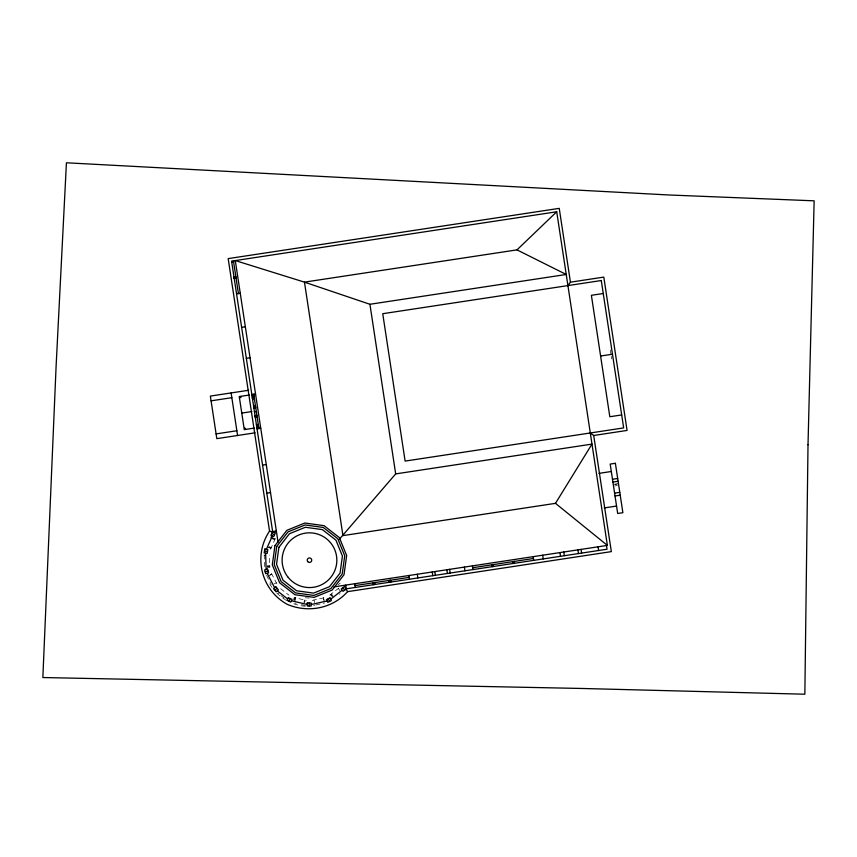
<?xml version="1.0" encoding="UTF-8"?>
<svg xmlns="http://www.w3.org/2000/svg" width="857" height="857" viewBox="0 0 857 857"><rect width="100%" height="100%" fill="white"/><g stroke="black" fill="none" stroke-linecap="round" stroke-linejoin="round"><path stroke-width="0.64" stroke-dasharray="4.29 3.21" d="M293.565 600.082L294.165 597.533L306.281 600.371M294.444 600.286L295.044 597.736M294.572 600.318L295.172 597.768M295.247 600.478L295.836 597.929M303.935 602.514L304.524 599.964M304.61 602.675L305.21 600.125M270.533 549.262L275.397 538.292L271.808 536.696M338.204 584.72L340.218 583.135M338.847 588.031L329.902 595.079L331.52 597.136M339.361 594.297L340.079 593.73M273.994 583.981L276.308 582.771M312.312 600.382L324.46 597.683M313.737 605.438L314.744 605.213M315.869 604.956L324.664 603.007M614.555 484.13L618.443 483.541M614.63 484.633L617.222 484.237M614.833 485.94L617.426 485.544M264.213 555.261L265.713 555.207M264.224 555.529L265.724 555.486M267.17 565.791L269.784 565.706M267.191 566.477L269.805 566.402M267.191 566.616L269.816 566.531M267.223 567.58L269.837 567.505L269.452 555.057M294.947 603.092L296.072 603.36M301.45 604.624L305.435 605.556M272.687 537.939L275.076 538.999M270.212 537.039L275.011 539.171M271.101 538.271L274.701 539.867M268.862 546.552L271.262 547.612M268.584 547.184L270.983 548.244M268.509 547.355L270.908 548.416M280.625 588.705L288.98 595.197M278.032 593.323L278.654 593.805M280.967 595.604L283.121 597.275M283.346 597.458L284.128 598.057M338.269 588.491L339.886 590.548M331.37 593.922L332.998 595.979M330.738 594.415L332.355 596.472M330.631 594.501L332.259 596.558M271.39 573.333L277.143 584.367M266.548 575.368L271.294 584.485M323.517 597.897L324.085 600.457M323.389 597.929L323.957 600.478M313.994 600.007L314.562 602.567M610.313 349.999L611.084 355.077M611.277 356.351L611.662 358.89M264.202 554.779L264.62 568.041M305.306 606.285A45.839 45.839 0 0 1 292.301 603.232M286.474 600.436A45.839 45.839 0 0 1 281.042 596.804M280.014 595.979A45.839 45.839 0 0 1 275.301 591.491M272.033 587.484A45.839 45.839 0 0 1 269.152 582.974M309.248 597.993A37.301 37.301 0 0 1 305.285 597.8M271.808 574.136L269.484 575.347L271.873 574.254"/><path stroke-width="1.29" d="M309.206 605.995L309.227 602.985M239.446 397.359L240.078 396.502L240.935 397.134M567.923 285.595L570.441 282.178L559.235 208.358L228.176 258.61L269.537 531.126C252.772 555.947 261.074 590.141 287.395 604.421C308.156 613.183 332.42 608.588 347.588 591.651L611.341 551.619L593.708 435.495L590.302 432.978M334.016 586.884L607.367 545.395L556.718 211.775L231.583 261.128L272.644 531.576L270.941 535.411L273.683 536.632L275.386 532.797L269.537 531.126M266.377 549.316L272.312 536.021M288.927 601.228L290.223 598.518M278.064 542.31L235.289 260.571L304.46 282.135L342.95 535.614L555.475 503.348L591.983 444.097L395.677 473.9L338.933 539.739M516.996 249.869L566.231 274.476L369.924 304.278L304.46 282.135L516.996 249.869L556.718 211.775M274.797 590.259L277.1 588.331M330.673 599.279L342.147 590.184M606.488 545.523L607.056 549.23L346.314 588.813L343.079 591.362L341.215 589.005L344.46 586.456L347.588 591.651M244.856 427.943L244.524 429.282L245.563 429.121M265.167 571.78L268.08 571.019M311.187 604.506L327.106 600.971M231.69 261.792L233.543 261.514M231.754 262.221L233.607 261.942M233.993 276.972L235.846 276.693M234.09 277.604L235.943 277.325M234.165 278.139L236.029 277.861M234.229 278.504L236.082 278.225M236.553 293.855L240.26 293.287M241.642 327.353L245.348 326.796M570.441 282.178L603.799 277.111L627.067 430.428L593.708 435.495M603.253 293.501L591.384 295.301L609.82 416.738L621.689 414.938M246.334 358.29L250.04 357.723M248.637 390.278L210.361 396.084L216.821 438.645L255.097 432.828M251.84 394.509L255.547 393.952M211.079 400.83L231.84 397.68M249.333 395.023L239.253 396.555L244.277 429.625L254.358 428.093M251.926 395.109L253.779 394.82M252.012 395.698L253.865 395.42M252.237 397.145L254.09 396.866M252.376 398.055L254.229 397.766M252.44 398.494L254.293 398.216M252.504 398.944L254.358 398.655M253.618 406.261L255.472 405.982M253.715 406.914L255.568 406.625M253.811 407.557L255.665 407.268M253.908 408.146L255.761 407.868M600.607 356.019L612.466 354.22M241.76 413.085L251.84 411.553M254.465 411.799L256.318 411.51M255.032 415.57L256.886 415.291M255.129 416.17L256.982 415.891M255.215 416.781L257.068 416.502M255.311 417.423L257.164 417.134M256.425 424.74L258.278 424.451M256.5 425.201L258.353 424.922M256.564 425.672L258.418 425.393M256.757 426.936L258.61 426.647M216.103 433.899L236.853 430.75M256.886 427.75L258.739 427.461M256.961 428.296L258.814 428.018M257.046 428.864L260.753 428.296M262.553 465.105L266.259 464.548M266.816 493.204L270.523 492.636M598.957 473.375L611.309 471.5M612.487 479.256L617.683 478.474M272.644 531.576L276.35 531.008M612.916 482.062L618.101 481.28M614.598 493.129L619.782 492.347M615.037 495.989L620.222 495.207M604.206 507.944L616.558 506.069M355.002 585.599L409.207 577.372M472.689 567.73L533.44 558.507M264.524 550.965L267.47 551.544M291.434 600.768L307.245 604.474M271.798 533.493L274.54 534.714M277.272 590.88L287.716 598.989M555.475 503.348L607.367 545.395M342.832 587.731L344.696 590.087M267.127 573.312L274.626 587.709M328.252 598.764L329.538 601.475M598.036 546.809L598.604 550.515M581.057 549.391L581.624 553.097M577.875 549.873L578.432 553.579M563.799 552.004L564.367 555.711M559.975 552.583L560.532 556.289M542.674 555.218L543.231 558.925M533.161 556.654L533.718 560.36M514.243 561.421L514.521 563.274M513.536 561.528L513.825 563.381M512.925 561.624L513.204 563.477M493.193 564.624L493.471 566.477M492.561 564.72L492.839 566.573M491.875 564.817L492.154 566.67M472.411 565.877L472.968 569.584M464.398 567.098L464.965 570.805M449.614 569.337L450.182 573.044M446.84 569.766L447.397 573.472M434.82 571.587L435.377 575.293M432.249 571.973L432.806 575.679M417.295 574.244L417.852 577.95M369.924 304.278L395.677 473.9M408.928 575.518L409.485 579.225M390.556 580.2L390.846 582.053M389.646 580.339L389.935 582.192M388.907 580.457L389.196 582.31M374.691 582.61L374.98 584.463M373.823 582.739L374.102 584.592M372.849 582.889L373.127 584.742M354.723 583.746L355.291 587.452M345.757 585.106L346.314 588.813M233.436 260.849L238.407 293.576M253.693 394.231L258.9 428.586M231.122 392.935L237.582 435.495M265.616 553.183L266.131 569.498M307.256 602.974L307.235 605.985L311.177 606.006L311.198 603.007L307.256 602.974M808.012 444.783L804.852 694.213L582.053 688.471L42.85 677.533L56.08 366.764L66.428 162.787L668.739 194.968L814.15 200.827L808.012 444.783M274.947 545.652L272.301 564.859L279.618 582.824L294.937 594.726L314.144 597.372L332.109 590.055L344.011 574.736L346.657 555.529L339.34 537.564L324.032 525.662L304.813 523.016L286.849 530.333L274.947 545.652M276.747 546.402L274.24 564.624L281.171 581.646L295.686 592.926L313.908 595.444L330.931 588.502L342.211 573.986L344.728 555.775L337.787 538.742L323.271 527.462L305.06 524.945L288.027 531.886L276.747 546.402M278.9 547.312L276.554 564.324L283.035 580.243L296.597 590.784L313.608 593.119L329.527 586.649L340.068 573.076L342.414 556.064L335.933 540.146L322.361 529.615L305.349 527.269L289.441 533.74L278.9 547.312M264.899 549.026L264.138 552.904L267.095 553.472L267.845 549.605L264.899 549.026M239.789 396.952L240.603 397.552L239.789 396.952M244.556 428.382L245.37 428.982L244.556 428.382M288.359 597.629L287.063 600.339L290.78 602.117L292.076 599.407L288.359 597.629M275.783 586.745L273.479 588.673L276.115 591.833L278.418 589.916L275.783 586.745M330.031 597.918L326.463 599.611L327.76 602.321L331.316 600.639L330.031 597.918M267.577 569.112L264.674 569.873L265.67 573.687L268.573 572.926L267.577 569.112M601.282 280.528L382.736 313.705L405.115 461.087L623.65 427.911L601.282 280.528M615.38 463.305L610.184 464.087L617.683 513.482L622.878 512.7L615.38 463.305M307.684 561.549A2.25 2.25 0 0 0 311.552 561.067A2.25 2.25 0 0 0 309.195 557.961A2.25 2.25 0 0 0 307.684 561.549M287.663 576.729A27.37 27.37 0 0 0 334.701 570.816A27.37 27.37 0 0 0 306.067 533.043A27.37 27.37 0 0 0 287.663 576.729"/></g></svg>
